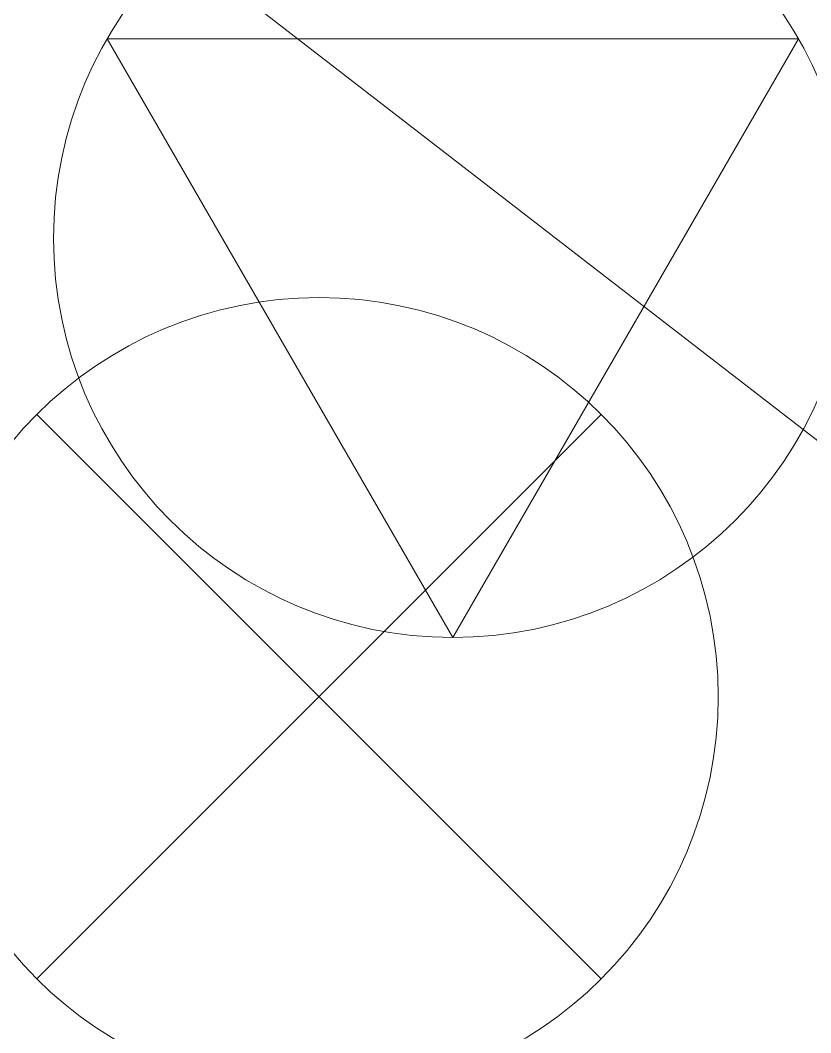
# Model space of a CAD drawing. Header units: metres. Extents: x 0 to 105485, y 0 to 425721.
# Drawn here: x 104774.731 to 104775.919, y 425264.005 to 425265.527 of the extents above; entities that cross this region are included whole.
import ezdxf

# ---------------------------------------------------------------- set-up
doc = ezdxf.new("R2010")
doc.units = ezdxf.units.M
doc.header["$MEASUREMENT"] = 0
for name, color, linetype, lineweight in [('B-XX-MO-ONDERZOEK_BORING-S', 30, 'Continuous', 18), ('B-XX-MO-ONDERZOEK_SONDERING-G', 90, 'Continuous', 18), ('B-XX-MO-ONDERZOEK_SONDERING-S', 90, 'Continuous', 18), ('B-XX-VH-OPENVERHARDING-G', 90, 'Continuous', 18)]:
    doc.layers.add(name, color=color, linetype=linetype, lineweight=lineweight)

msp = doc.modelspace()

# ---------------------------------------------------------------- linework, layer by layer
at = {"layer": 'B-XX-MO-ONDERZOEK_BORING-S', "ltscale": 0.5, "flags": 128}
for points in [[(104774.7557, 425264.0857), (104775.6043, 425264.9343)], [(104774.7557, 425264.9343), (104775.6043, 425264.0857)]]:
    msp.add_lwpolyline(points, dxfattribs=at)
at = {"layer": 'B-XX-MO-ONDERZOEK_BORING-S'}
msp.add_circle((104775.18, 425264.51), 0.6, dxfattribs=at)
at = {"layer": 'B-XX-MO-ONDERZOEK_SONDERING-G', "color": 0, "true_color": 0x787878}
msp.add_polyline3d([(104774.781, 425265.199, 2.97), (104774.781, 425265.199, -16.312)], dxfattribs=at)
at = {"layer": 'B-XX-MO-ONDERZOEK_SONDERING-S', "ltscale": 0.5}
msp.add_lwpolyline([(104774.8614, 425265.499), (104775.9006, 425265.499), (104775.381, 425264.599)], close=True, dxfattribs=at)
at = {"layer": 'B-XX-MO-ONDERZOEK_SONDERING-S'}
msp.add_circle((104775.381, 425265.199), 0.6, dxfattribs=at)
at = {"layer": 'B-XX-VH-OPENVERHARDING-G', "ltscale": 0.5}
for points in [[(104774.898, 425268.551), (104773.51, 425266.765), (104777.052, 425264.027), (104778.435, 425265.813)], [(104773.51, 425266.765), (104772.131, 425264.99), (104775.675, 425262.247), (104777.052, 425264.027)]]:
    msp.add_lwpolyline(points, close=True, dxfattribs=at)

doc.saveas('drawing.dxf')
